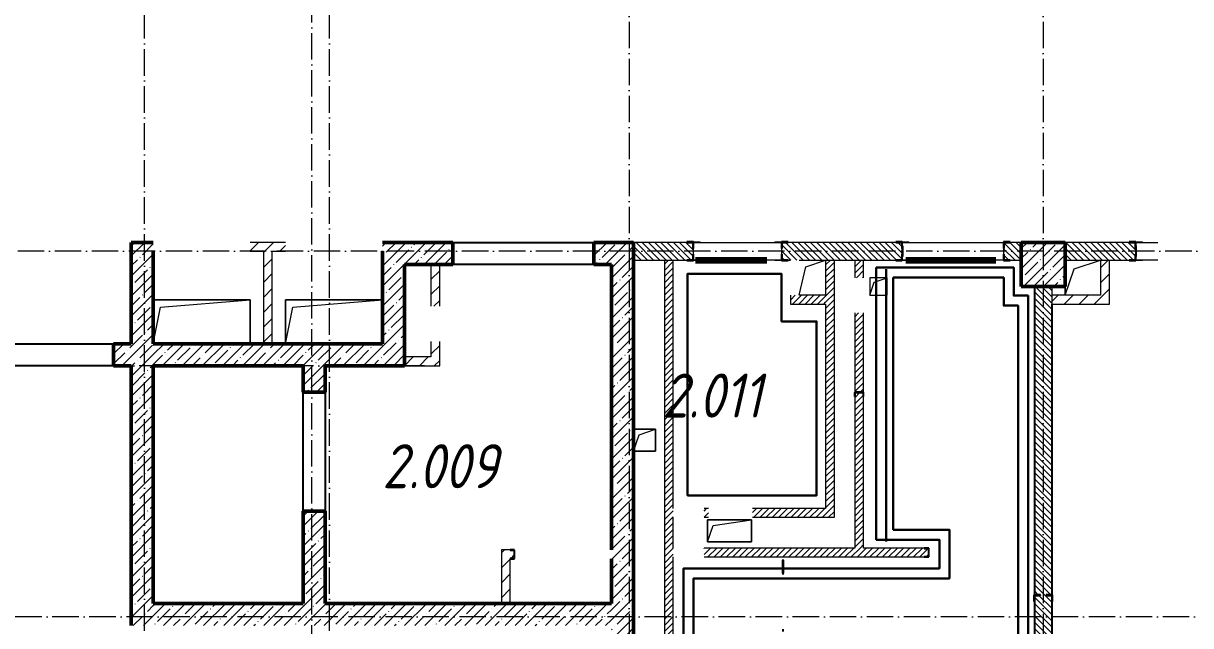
# Model space of a CAD drawing. Header units: millimetres. Extents: x -401725 to 250493, y 305116 to 802890.
# Drawn here: x -9217 to 4031, y 517847 to 524684 of the extents above; entities that cross this region are included whole.
import ezdxf

# ---------------------------------------------------------------- set-up
doc = ezdxf.new("R2010")
doc.units = ezdxf.units.MM
doc.linetypes.add('50_200_ШТРИХ_1Т_ш5_п1_п1_', pattern=[700, 500, -100, 0, -100])
for name, color, linetype, lineweight in [('20.5.2) СТ-8 Замена плитки Дм. монт штук', 200, 'Continuous', 211), ('20.5.4) СТ-11', 62, 'Continuous', 211), ('A-DOOR-OPNG-MCUT', 7, 'Continuous', 35), ('A-FLOR-____-OTLN', 7, 'Continuous', 9), ('A-GENM-____-MCUT', 7, 'Continuous', 25), ('A-GENM-____-OTLN', 7, 'Continuous', 9), ('A-GENM-____-OTLN-1', 7, 'Continuous', 25), ('A-WALL-____-MCUT', 7, 'Continuous', 13), ('A-WALL-____-MCUT-2', 7, 'Continuous', 50), ('A-WALL-____-PATT-1', 7, 'Continuous', 9), ('A-WALL-FNSH-MCUT-1', 7, 'Continuous', 9), ('B2.11)', 212, 'Continuous', 30), ('B2.12)', 4, 'Continuous', 30), ('B2.2.16)', 30, 'Continuous', 30), ('B2.8)', 183, 'Continuous', 30), ('B3.6.3)', 32, 'Continuous', 30), ('I-WALL-____-OTLN', 7, 'Continuous', 9), ('S-COLS-____-MCUT', 7, 'Continuous', 50), ('S-COLS-____-OTLN', 7, 'Continuous', 9), ('S-GRID-____-OTLN-1', 7, '50_200_ШТРИХ_1Т_ш5_п1_п1_', 9), ('Марки помещений', 7, 'Continuous', 9)]:
    doc.layers.add(name, color=color, linetype=linetype, lineweight=lineweight)
doc.layers.add('A-DOOR-____-OTLN-1', color=7, linetype='Continuous', lineweight=9, true_color=0xffffff)
doc.styles.add('ISOCPEUR_I_2', font='isocpeui.ttf', dxfattribs={"width": 0.85, "height": 2.3})
pattern_1 = [(135, (-15591.663, 459015.94), (-35.35534, -35.35534), [])]
pattern_2 = [(45, (-15591.663, 459015.94), (-35.35534, 35.35534), [])]
pattern_3 = [(45, (-15591.66, 459015.94), (-114.04925, 114.04925), []), (45, (-15477.61, 459015.94), (-114.04925, 114.04925), [201.612, -40.322, 3.353, -36.97])]
pattern_4 = [(45, (-15591.66, 459015.94), (-84.85281, 84.85281), [])]

# ---------------------------------------------------------------- blocks, each defined once
blk = doc.blocks.new('BSC_Колонна _Прямоугольная - 500х500-V30-АР1_План отверстий 2 этажа в осях 1-64_Ю-ЯЯ')
at = {"layer": 'S-COLS-____-OTLN'}
h = blk.add_hatch(dxfattribs=at)
h.set_pattern_fill('FP_39', color=256, style=0, pattern_type=2)
h.set_pattern_definition([(45, (-17950, -62931.04), (-114.04925, 114.04925), []), (45, (-17835.95, -62931.04), (-114.04925, 114.04925), [201.613, -40.323, 3.353, -36.97])])
h.paths.add_polyline_path([(-250, -250), (250, -250), (250, 250), (-250, 250)], flags=0)
at = {"layer": 'S-COLS-____-MCUT'}
for p, q in [((250, 250), (-250, 250)), ((-250, 250), (-250, -250)), ((250, -250), (250, 250)), ((-250, -250), (250, -250))]:
    blk.add_line(p, q, dxfattribs=at)
blk = doc.blocks.new('DOR_ДУ_распашная__1Ст_Прямоугольная_ШЕР - Вн_650х2100h_Кабинки С_у-18405741-АР1_План отверстий 2 этажа в осях 1-64_Ю-ЯЯ')
at = {"layer": 'A-DOOR-OPNG-MCUT'}
for p, q in [((-325, -10), (-325, 10)), ((325, 10), (325, -10))]:
    blk.add_line(p, q, dxfattribs=at)
blk = doc.blocks.new('154_Стойка_СКБ_Уголок - СМ-2480_200-28346303-АР1_План отверстий 2 этажа в осях 1-64_Ю-ЯЯ')
at = {"layer": 'A-GENM-____-MCUT'}
for p, q in [((125, 156), (125, 81)), ((200, 156), (125, 156)), ((131, 81), (131, 150)), ((131, 150), (200, 150)), ((200, 150), (200, 156)), ((125, 81), (131, 81)), ((131, 19), (125, 19)), ((125, 19), (125, -56)), ((131, -50), (131, 19)), ((125, -56), (200, -56)), ((200, -50), (131, -50)), ((200, -56), (200, -50))]:
    blk.add_line(p, q, dxfattribs=at)
blk = doc.blocks.new('Стойка_Влож_Полоса боковая - Полоса-V150-АР1_План отверстий 2 этажа в осях 1-64_Ю-ЯЯ')
at = {"layer": 'A-GENM-____-OTLN'}
for p, q in [((-5, 60), (0, 60)), ((-5, -60), (-5, 60)), ((0, 31), (0, -31)), ((0, -60), (-5, -60))]:
    blk.add_line(p, q, dxfattribs=at)
blk = doc.blocks.new('154_Стойка_СКБ_Уголок - СМ-2180_200-28268025-АР1_План отверстий 2 этажа в осях 1-64_Ю-ЯЯ')
at = {"layer": 'A-GENM-____-MCUT'}
for p, q in [((125, 156), (125, 81)), ((200, 156), (125, 156)), ((131, 81), (131, 150)), ((131, 150), (200, 150)), ((200, 150), (200, 156)), ((125, 81), (131, 81)), ((131, 19), (125, 19)), ((125, 19), (125, -56)), ((131, -50), (131, 19)), ((125, -56), (200, -56)), ((200, -50), (131, -50)), ((200, -56), (200, -50))]:
    blk.add_line(p, q, dxfattribs=at)
blk = doc.blocks.new('Стойка_Влож_Полоса боковая - Полоса-28213942-АР1_План отверстий 2 этажа в осях 1-64_Ю-ЯЯ')
at = {"layer": 'A-GENM-____-OTLN'}
for p, q in [((-5, 60), (0, 60)), ((-5, -60), (-5, 60)), ((0, -60), (-5, -60))]:
    blk.add_line(p, q, dxfattribs=at)
blk = doc.blocks.new('Стойка_Влож_Уголок_Опорный - Уголок-28213941-АР1_План отверстий 2 этажа в осях 1-64_Ю-ЯЯ')
at = {"layer": 'A-GENM-____-OTLN'}
for p, q in [((-212, -6), (-212, 0)), ((0, 0), (0, -6)), ((-212, -75), (-212, -6)), ((-212, -6), (-206, -6)), ((-212, -75), (-206, -75)), ((-6, -6), (0, -6)), ((-6, -75), (0, -75)), ((0, -6), (0, -75))]:
    blk.add_line(p, q, dxfattribs=at)
blk = doc.blocks.new('Фахверк_СКБ_Уголок - 200_3960_зеркало-28268689-АР1_План отверстий 2 этажа в осях 1-64_Ю-ЯЯ')
at = {"layer": 'A-GENM-____-MCUT'}
for p, q in [((200, 156), (125, 156)), ((125, 156), (125, 81)), ((131, 81), (131, 150)), ((131, 150), (200, 150)), ((200, 150), (200, 156)), ((125, 81), (131, 81)), ((131, 19), (125, 19)), ((125, 19), (125, -56)), ((131, -50), (131, 19)), ((125, -56), (200, -56)), ((200, -50), (131, -50)), ((200, -56), (200, -50))]:
    blk.add_line(p, q, dxfattribs=at)
blk = doc.blocks.new('154_Фахверк_СКБ_Швеллер - Тип_100_3960-28331862-АР1_План отверстий 2 этажа в осях 1-64_Ю-ЯЯ')
at = {"layer": 'A-GENM-____-MCUT'}
for p, q in [((175, 50), (125, 50)), ((125, 50), (125, -50)), ((128, 47), (175, 47)), ((128, -47), (128, 47)), ((175, 47), (175, 50)), ((125, -50), (175, -50)), ((175, -47), (128, -47)), ((175, -50), (175, -47))]:
    blk.add_line(p, q, dxfattribs=at)
blk = doc.blocks.new('Фахверк_СКБ_Уголок - 200_3550-28267367-АР1_План отверстий 2 этажа в осях 1-64_Ю-ЯЯ')
at = {"layer": 'A-GENM-____-MCUT'}
for p, q in [((200, 156), (125, 156)), ((125, 156), (125, 81)), ((131, 81), (131, 150)), ((131, 150), (200, 150)), ((200, 150), (200, 156)), ((125, 81), (131, 81)), ((131, 19), (125, 19)), ((125, 19), (125, -56)), ((131, -50), (131, 19)), ((125, -56), (200, -56)), ((200, -50), (131, -50)), ((200, -56), (200, -50))]:
    blk.add_line(p, q, dxfattribs=at)
blk = doc.blocks.new('AR_Отверстие прямоугольное _в плите_ - AR_Отверстие прямоугольное _в плите_-30458064-АР1_План отверстий 2 этажа в осях 1-64_Ю-ЯЯ')
at = {"layer": 'A-GENM-____-OTLN'}
for p, q in [((125, 125), (-125, 125)), ((-125, -125), (-63, 63)), ((-63, 63), (125, 125)), ((125, -125), (125, 125)), ((-125, -125), (125, -125))]:
    blk.add_line(p, q, dxfattribs=at)
blk = doc.blocks.new('AR_Отверстие прямоугольное _в плите_ - AR_Отверстие прямоугольное _в плите_-30459257-АР1_План отверстий 2 этажа в осях 1-64_Ю-ЯЯ')
at = {"layer": 'A-GENM-____-OTLN'}
for p, q in [((250, 125), (-250, 125)), ((-250, 125), (-250, -125)), ((-250, -125), (-188, 63)), ((-188, 63), (250, 125)), ((250, -125), (250, 125)), ((-250, -125), (250, -125))]:
    blk.add_line(p, q, dxfattribs=at)
blk = doc.blocks.new('AR_Отверстие прямоугольное _в плите_ - AR_Отверстие прямоугольное _в плите_-30459207-АР1_План отверстий 2 этажа в осях 1-64_Ю-ЯЯ')
at = {"layer": 'A-GENM-____-OTLN'}
for p, q in [((100, 100), (-100, 100)), ((-100, 100), (-100, -100)), ((-100, -100), (-50, 50)), ((-50, 50), (100, 100)), ((100, -100), (100, 100)), ((-100, -100), (100, -100))]:
    blk.add_line(p, q, dxfattribs=at)
blk = doc.blocks.new('AR_Отверстие прямоугольное _в плите_ - AR_Отверстие прямоугольное _в плите_-30459211-АР1_План отверстий 2 этажа в осях 1-64_Ю-ЯЯ')
at = {"layer": 'A-GENM-____-OTLN'}
for p, q in [((-100, 100), (200, 200)), ((-200, -200), (-100, 100)), ((-200, -100), (-200, -200))]:
    blk.add_line(p, q, dxfattribs=at)
blk = doc.blocks.new('AR_Отверстие прямоугольное _в плите_ - AR_Отверстие прямоугольное _в плите_-30552629-АР1_План отверстий 2 этажа в осях 1-64_Ю-ЯЯ')
at = {"layer": 'A-GENM-____-OTLN'}
for p, q in [((-75, 125), (150, 200)), ((-150, -200), (-75, 125))]:
    blk.add_line(p, q, dxfattribs=at)
blk = doc.blocks.new('AR_Отверстие прямоугольное _в плите_ - AR_Отверстие прямоугольное _в плите_-V199-АР1_План отверстий 2 этажа в осях 1-64_Ю-ЯЯ')
at = {"layer": 'A-GENM-____-OTLN'}
for p, q in [((550, 250), (-550, 250)), ((-550, 250), (-550, -250)), ((-550, -250), (-467, 167)), ((-467, 167), (550, 250))]:
    blk.add_line(p, q, dxfattribs=at)
blk = doc.blocks.new('AR_Отверстие прямоугольное _в плите_ - AR_Отверстие прямоугольное _в плите_-V200-АР1_План отверстий 2 этажа в осях 1-64_Ю-ЯЯ')
at = {"layer": 'A-GENM-____-OTLN'}
for p, q in [((550, 250), (-550, 250)), ((-550, -250), (-467, 167)), ((-467, 167), (550, 250)), ((550, -250), (550, 250))]:
    blk.add_line(p, q, dxfattribs=at)
blk = doc.blocks.new('154_Фахверк_СКБ_Швеллер - Тип_100_3960-V204-АР1_План отверстий 2 этажа в осях 1-64_Ю-ЯЯ')
at = {"layer": 'A-GENM-____-MCUT'}
for p, q in [((175, 50), (125, 50)), ((128, 47), (175, 47)), ((128, -47), (128, 47)), ((175, 47), (175, 50)), ((125, -50), (175, -50)), ((175, -47), (128, -47)), ((175, -50), (175, -47))]:
    blk.add_line(p, q, dxfattribs=at)
blk = doc.blocks.new('2этаж')
at = {"layer": 'S-GRID-____-OTLN-1', "color": 251, "ltscale": 0.6, "true_color": 0x636466}
for p, q in [((-7841.7, 511907.5), (-7841.7, 549908.8)), ((-5941.7, 512090.5), (-5941.7, 549908.8)), ((-2341.7, 549908.8), (-2341.7, 511907.5)), ((2358.3, 549908.8), (2358.3, 511907.5)), ((-5741.7, 511907.5), (-5741.7, 549644.2)), ((88482.7, 522097), (-20260.4, 522097)), ((-4662.3, 520797), (-20260.4, 520797)), ((59888.4, 517947), (-20260.4, 517947))]:
    blk.add_line(p, q, dxfattribs=at)

msp = doc.modelspace()

# ---------------------------------------------------------------- hatches: boundary and pattern name
at = {"layer": 'A-WALL-____-PATT-1'}
h = msp.add_hatch(dxfattribs=at)
h.set_pattern_fill('FP_13', color=256, style=0, pattern_type=2)
h.set_pattern_definition(pattern_3)
h.paths.add_polyline_path([(-7991.6634, 517846.983), (-7741.6634, 517846.983), (-7741.6634, 522196.983), (-7991.6634, 522196.983), (-7991.6634, 519469.3575)], flags=0)
h = msp.add_hatch(dxfattribs=at)
h.set_pattern_fill('FP_4', color=256, style=0, pattern_type=2)
h.set_pattern_definition(pattern_4)
h.paths.add_polyline_path([(-6241.6634, 522096.983), (-6241.6634, 522196.983), (-6641.6634, 522196.983), (-6641.6634, 522096.983), (-6391.6634, 522096.983)], flags=0)
h = msp.add_hatch(dxfattribs=at)
h.set_pattern_fill('FP_4', color=256, style=0, pattern_type=2)
h.set_pattern_definition(pattern_4)
h.paths.add_polyline_path([(-6391.6634, 521046.983), (-6391.6634, 522096.983), (-6491.6634, 522096.983), (-6491.6634, 521046.983)], flags=0)
h = msp.add_hatch(dxfattribs=at)
h.set_pattern_fill('FP_13', color=256, style=0, pattern_type=2)
h.set_pattern_definition(pattern_3)
h.paths.add_polyline_path([(-5141.6634, 521046.983), (-4891.6634, 521046.983), (-4891.6634, 522196.983), (-5141.6634, 522196.983), (-5141.6634, 522096.983)], flags=0)
h = msp.add_hatch(dxfattribs=at)
h.set_pattern_fill('FP_13', color=256, style=0, pattern_type=2)
h.set_pattern_definition(pattern_3)
h.paths.add_polyline_path([(-2541.6634, 521946.983), (-2541.6634, 522196.983), (-2741.6634, 522196.983), (-2741.6634, 521946.983)], flags=0)
h.paths.add_polyline_path([(-4341.6634, 521946.983), (-4341.6634, 522196.983), (-4891.6634, 522196.983), (-4891.6634, 521946.983)], flags=0)
h = msp.add_hatch(dxfattribs=at)
h.set_pattern_fill('FP_13', color=256, style=0, pattern_type=2)
h.set_pattern_definition(pattern_3)
h.paths.add_polyline_path([(-2541.6634, 514696.983), (-2291.6634, 514696.983), (-2291.6634, 522196.983), (-2541.6634, 522196.983), (-2541.6634, 516240.5328)], flags=0)
h = msp.add_hatch(dxfattribs=at)
h.set_pattern_fill('FP_6', color=256, style=0, pattern_type=2)
h.set_pattern_definition(pattern_1)
h.paths.add_polyline_path([(1983.3366, 521996.983), (2108.3366, 521996.983), (2108.3366, 522196.983), (1914.3366, 522196.983), (1914.3366, 522127.983), (1908.3366, 522127.983), (1908.3366, 522065.983), (1914.3366, 522065.983), (1914.3366, 521996.983)], flags=0)
h.paths.add_polyline_path([(-1841.6634, 521996.983), (-1617.6634, 521996.983), (-1617.6634, 522065.983), (-1611.6634, 522065.983), (-1611.6634, 522127.983), (-1617.6634, 522127.983), (-1617.6634, 522196.983), (-2291.6634, 522196.983), (-2291.6634, 521996.983), (-1941.6634, 521996.983)], flags=0)
h.paths.add_polyline_path([(-11.6634, 521996.983), (752.3366, 521996.983), (752.3366, 522065.983), (758.3366, 522065.983), (758.3366, 522127.983), (752.3366, 522127.983), (752.3366, 522196.983), (-605.6634, 522196.983), (-605.6634, 522127.983), (-611.6634, 522127.983), (-611.6634, 522065.983), (-605.6634, 522065.983), (-605.6634, 521996.983), (-111.6634, 521996.983)], flags=0)
h = msp.add_hatch(dxfattribs=at)
h.set_pattern_fill('FP_6', color=256, style=0, pattern_type=2)
h.set_pattern_definition(pattern_1)
h.paths.add_polyline_path([(3333.3366, 521996.983), (3402.3366, 521996.983), (3402.3366, 522065.983), (3408.3366, 522065.983), (3408.3366, 522127.983), (3402.3366, 522127.983), (3402.3366, 522196.983), (2608.3366, 522196.983), (2608.3366, 521996.983)], flags=0)
h = msp.add_hatch(dxfattribs=at)
h.set_pattern_fill('FP_5', color=256, style=0, pattern_type=2)
h.set_pattern_definition(pattern_2)
h.paths.add_polyline_path([(-1841.6634, 514446.983), (-1841.6634, 515226.983), (-1941.6634, 515226.983), (-1941.6634, 514446.983)], flags=0)
h.paths.add_polyline_path([(-1941.6634, 515526.983), (-1841.6634, 515526.983), (-1841.6634, 516476.983), (-1844.6634, 516476.983), (-1844.6634, 516523.983), (-1938.6634, 516523.983), (-1938.6634, 516476.983), (-1941.6634, 516476.983), (-1941.6634, 516240.5328)], flags=0)
h.paths.add_polyline_path([(-1891.9026, 516526.983), (-1841.6634, 516526.983), (-1841.6634, 517071.983), (-1941.6634, 517071.983), (-1941.6634, 516526.983), (-1938.6634, 516526.983)], flags=0)
h.paths.add_polyline_path([(-1874.0796, 517271.983), (-1841.6634, 517271.983), (-1841.6634, 521996.983), (-1941.6634, 521996.983), (-1941.6634, 517271.983)], flags=0)
h = msp.add_hatch(dxfattribs=at)
h.set_pattern_fill('FP_5', color=256, style=0, pattern_type=2)
h.set_pattern_definition(pattern_2)
h.paths.add_polyline_path([(-111.6634, 519176.983), (-11.6634, 519176.983), (-11.6634, 521996.983), (-111.6634, 521996.983), (-111.6634, 519469.3575)], flags=0)
h = msp.add_hatch(dxfattribs=at)
h.set_pattern_fill('FP_5', color=256, style=0, pattern_type=2)
h.set_pattern_definition(pattern_2)
h.paths.add_polyline_path([(318.3366, 518726.983), (318.3366, 520446.983), (315.3366, 520446.983), (315.3366, 520493.983), (221.3366, 520493.983), (221.3366, 520446.983), (218.3366, 520446.983), (218.3366, 518726.983), (300.6615, 518726.983)], flags=0)
h.paths.add_polyline_path([(300.6615, 520496.983), (318.3366, 520496.983), (318.3366, 521396.983), (218.3366, 521396.983), (218.3366, 520496.983), (221.3366, 520496.983)], flags=0)
h.paths.add_polyline_path([(318.3366, 521796.983), (318.3366, 521996.983), (218.3366, 521996.983), (218.3366, 521796.983), (300.6615, 521796.983)], flags=0)
h = msp.add_hatch(dxfattribs=at)
h.set_pattern_fill('FP_4', color=256, style=0, pattern_type=2)
h.set_pattern_definition(pattern_4)
h.paths.add_polyline_path([(3108.3366, 521496.983), (3108.3366, 521996.983), (3008.3366, 521996.983), (3008.3366, 521496.983)], flags=0)
h = msp.add_hatch(dxfattribs=at)
h.set_pattern_fill('FP_4', color=256, style=0, pattern_type=2)
h.set_pattern_definition(pattern_4)
h.paths.add_polyline_path([(-4491.6634, 520796.983), (-4491.6634, 521071.983), (-4591.6634, 521071.983), (-4591.6634, 520796.983)], flags=0)
h.paths.add_polyline_path([(-4491.6634, 521471.983), (-4491.6634, 521946.983), (-4591.6634, 521946.983), (-4591.6634, 521471.983), (-4536.9015, 521471.983)], flags=0)
h = msp.add_hatch(dxfattribs=at)
h.set_pattern_fill('FP_6', color=256, style=0, pattern_type=2)
h.set_pattern_definition(pattern_1)
h.paths.add_polyline_path([(2258.3366, 514696.983), (2458.3366, 514696.983), (2458.3366, 518190.983), (2389.3366, 518190.983), (2389.3366, 518196.983), (2458.3366, 518196.983), (2458.3366, 521696.983), (2258.3366, 521696.983), (2258.3366, 518196.983), (2327.3366, 518196.983), (2327.3366, 518190.983), (2258.3366, 518190.983), (2258.3366, 516240.5328)], flags=0)
h = msp.add_hatch(dxfattribs=at)
h.set_pattern_fill('FP_5', color=256, style=0, pattern_type=2)
h.set_pattern_definition(pattern_2)
h.paths.add_polyline_path([(-411.6634, 521496.983), (-411.6634, 521596.983), (-511.6634, 521596.983), (-511.6634, 521496.983)], flags=0)
h = msp.add_hatch(dxfattribs=at)
h.set_pattern_fill('FP_5', color=256, style=0, pattern_type=2)
h.set_pattern_definition(pattern_2)
h.paths.add_polyline_path([(-111.6634, 521496.983), (-111.6634, 521596.983), (-411.6634, 521596.983), (-411.6634, 521496.983)], flags=0)
h = msp.add_hatch(dxfattribs=at)
h.set_pattern_fill('FP_4', color=256, style=0, pattern_type=2)
h.set_pattern_definition(pattern_4)
h.paths.add_polyline_path([(3008.3366, 521496.983), (3008.3366, 521596.983), (2458.3366, 521596.983), (2458.3366, 521496.983)], flags=0)
h = msp.add_hatch(dxfattribs=at)
h.set_pattern_fill('FP_13', color=256, style=0, pattern_type=2)
h.set_pattern_definition(pattern_3)
h.paths.add_polyline_path([(-7991.6634, 520796.983), (-7991.6634, 521046.983), (-8191.6634, 521046.983), (-8191.6634, 520796.983)], flags=0)
h.paths.add_polyline_path([(-10041.6634, 520796.983), (-9791.6634, 520796.983), (-9791.6634, 521046.983), (-10041.6634, 521046.983)], flags=0)
h = msp.add_hatch(dxfattribs=at)
h.set_pattern_fill('FP_13', color=256, style=0, pattern_type=2)
h.set_pattern_definition(pattern_3)
h.paths.add_polyline_path([(-4891.6634, 520796.983), (-4891.6634, 521046.983), (-7741.6634, 521046.983), (-7741.6634, 520796.983), (-5001.8405, 520796.983)], flags=0)
h = msp.add_hatch(dxfattribs=at)
h.set_pattern_fill('FP_4', color=256, style=0, pattern_type=2)
h.set_pattern_definition(pattern_4)
h.paths.add_polyline_path([(-4591.6634, 520796.983), (-4591.6634, 520896.983), (-4891.6634, 520896.983), (-4891.6634, 520796.983)], flags=0)
h = msp.add_hatch(dxfattribs=at)
h.set_pattern_fill('FP_13', color=256, style=0, pattern_type=2)
h.set_pattern_definition(pattern_3)
h.paths.add_polyline_path([(-5791.6634, 518096.983), (-5791.6634, 519146.6355), (-6041.6634, 519146.6355), (-6041.6634, 518096.983)], flags=0)
h.paths.add_polyline_path([(-6041.6634, 520496.6355), (-5791.6634, 520496.6355), (-5791.6634, 520796.983), (-6041.6634, 520796.983)], flags=0)
h = msp.add_hatch(dxfattribs=at)
h.set_pattern_fill('FP_5', color=256, style=0, pattern_type=2)
h.set_pattern_definition(pattern_2)
h.paths.add_polyline_path([(-1466.8391, 519076.983), (-1441.6634, 519076.983), (-1441.6634, 519176.983), (-1491.6634, 519176.983), (-1491.6634, 519076.983)], flags=0)
h.paths.add_polyline_path([(-941.6634, 519076.983), (-11.6634, 519076.983), (-11.6634, 519176.983), (-941.6634, 519176.983), (-941.6634, 519129.0061)], flags=0)
h = msp.add_hatch(dxfattribs=at)
h.set_pattern_fill('FP_4', color=256, style=0, pattern_type=2)
h.set_pattern_definition(pattern_4)
h.paths.add_polyline_path([(-3791.6634, 518606.983), (-3691.6634, 518606.983), (-3691.6634, 518609.983), (-3644.6634, 518611.0699), (-3644.6634, 518703.983), (-3691.6634, 518703.983), (-3691.6634, 518706.983), (-3791.6634, 518706.983), (-3791.6634, 518609.983)], flags=0)
h = msp.add_hatch(dxfattribs=at)
h.set_pattern_fill('FP_5', color=256, style=0, pattern_type=2)
h.set_pattern_definition(pattern_2)
h.paths.add_polyline_path([(-1466.8391, 518626.983), (1008.3366, 518626.983), (1008.3366, 518629.983), (1055.3366, 518629.983), (1055.3366, 518723.983), (1008.3366, 518723.983), (1008.3366, 518726.983), (-1491.6634, 518726.983), (-1491.6634, 518626.983)], flags=0)
h = msp.add_hatch(dxfattribs=at)
h.set_pattern_fill('FP_4', color=256, style=0, pattern_type=2)
h.set_pattern_definition(pattern_4)
h.paths.add_polyline_path([(-3691.6634, 518096.983), (-3691.6634, 518606.983), (-3791.6634, 518606.983), (-3791.6634, 518096.983)], flags=0)
h = msp.add_hatch(dxfattribs=at)
h.set_pattern_fill('FP_13', color=256, style=0, pattern_type=2)
h.set_pattern_definition(pattern_3)
h.paths.add_polyline_path([(-3234.3398, 517846.983), (-2541.6634, 517846.983), (-2541.6634, 518096.983), (-7741.6634, 518096.983), (-7741.6634, 517846.983), (-5001.8405, 517846.983)], flags=0)

# ---------------------------------------------------------------- linework, layer by layer
for p, q in [((-4341.6634, 522196.983), (-2741.6634, 522196.983)), ((-2741.6634, 521946.983), (-4341.6634, 521946.983)), ((-9791.6634, 521046.983), (-8191.6634, 521046.983)), ((-8191.6634, 520796.983), (-9791.6634, 520796.983)), ((-6041.6634, 519146.6355), (-6041.6634, 520496.6355)), ((-5791.6634, 520496.6355), (-5791.6634, 519146.6355))]:
    msp.add_line(p, q)
for points in [[(2258.3366, 521696.983), (2258.3366, 514696.983)], [(2458.3366, 514696.983), (2458.3366, 521496.983)]]:
    msp.add_lwpolyline(points)
at = {"layer": '20.5.2) СТ-8 Замена плитки Дм. монт штук'}
msp.add_lwpolyline([(-1587.723, 521996.983), (-777.3403, 521996.983)], dxfattribs=at)
at = {"layer": '20.5.4) СТ-11'}
msp.add_lwpolyline([(798.8366, 521996.983), (1818.6404, 521996.983)], dxfattribs=at)
at = {"layer": 'A-FLOR-____-OTLN'}
for p, q in [((2608.3366, 521596.983), (2608.3366, 521696.983)), ((-7741.6634, 521546.983), (-6641.6634, 521546.983)), ((-6641.6634, 521546.983), (-6641.6634, 521046.983)), ((-6241.6634, 521546.6355), (-5141.6634, 521546.6355)), ((-6241.6634, 521046.983), (-6241.6634, 521546.6355)), ((-2291.6634, 520076.983), (-2041.6634, 520076.983)), ((-2041.6634, 520076.983), (-2041.6634, 519826.983)), ((-2041.6634, 519826.983), (-2291.6634, 519826.983)), ((-1451.6634, 519046.983), (-951.6634, 519046.983)), ((-1451.6634, 518796.983), (-1451.6634, 519046.983)), ((-951.6634, 519046.983), (-951.6634, 518796.983)), ((-951.6634, 518796.983), (-1451.6634, 518796.983)), ((-6041.6634, 518097.3304), (-7741.6634, 518097.3304))]:
    msp.add_line(p, q, dxfattribs=at)
at = {"layer": 'A-WALL-____-MCUT'}
for p, q in [((-1686.6634, 522196.983), (-2291.6634, 522196.983)), ((-1611.6634, 522065.983), (-1611.6634, 522127.983)), ((-611.6634, 522127.983), (-611.6634, 522065.983)), ((683.3366, 522196.983), (-536.6634, 522196.983)), ((758.3366, 522065.983), (758.3366, 522127.983)), ((1908.3366, 522127.983), (1908.3366, 522065.983)), ((2108.3366, 522196.983), (1983.3366, 522196.983)), ((3333.3366, 522196.983), (2608.3366, 522196.983)), ((-2291.6634, 521996.983), (-1686.6634, 521996.983)), ((-536.6634, 521996.983), (-511.6634, 521996.983)), ((-411.6634, 521996.983), (683.3366, 521996.983)), ((1983.3366, 521996.983), (2108.3366, 521996.983)), ((2608.3366, 521996.983), (3333.3366, 521996.983)), ((2258.3366, 521696.983), (2258.3366, 518196.983)), ((2458.3366, 518196.983), (2458.3366, 521696.983)), ((2258.3366, 518121.983), (2258.3366, 514696.983)), ((2458.3366, 514696.983), (2458.3366, 518121.983))]:
    msp.add_line(p, q, dxfattribs=at)
at = {"layer": 'A-WALL-____-MCUT-2'}
for p, q in [((-7741.6634, 522196.983), (-7991.6634, 522196.983)), ((-7991.6634, 522196.983), (-7991.6634, 521046.983)), ((-7741.6634, 521046.983), (-7741.6634, 522096.983)), ((-4341.6634, 522196.983), (-5141.6634, 522196.983)), ((-5141.6634, 522096.983), (-5141.6634, 521046.983)), ((-4341.6634, 521946.983), (-4341.6634, 522196.983)), ((-2741.6634, 522196.983), (-2741.6634, 521946.983)), ((-2291.6634, 522196.983), (-2741.6634, 522196.983)), ((-2291.6634, 514696.983), (-2291.6634, 522196.983)), ((-4891.6634, 520796.983), (-4891.6634, 521946.983)), ((-4891.6634, 521946.983), (-4341.6634, 521946.983)), ((-2741.6634, 521946.983), (-2541.6634, 521946.983)), ((-2541.6634, 521946.983), (-2541.6634, 518706.983)), ((-7991.6634, 521046.983), (-8191.6634, 521046.983)), ((-8191.6634, 521046.983), (-8191.6634, 520796.983)), ((-5141.6634, 521046.983), (-7741.6634, 521046.983)), ((-8191.6634, 520796.983), (-7991.6634, 520796.983)), ((-7991.6634, 520796.983), (-7991.6634, 517846.983)), ((-7741.6634, 518096.983), (-7741.6634, 520796.983)), ((-7741.6634, 520796.983), (-6041.6634, 520796.983)), ((-6041.6634, 520796.983), (-6041.6634, 520496.6355)), ((-5791.6634, 520496.6355), (-5791.6634, 520796.983)), ((-5791.6634, 520796.983), (-4891.6634, 520796.983)), ((-6041.6634, 520496.6355), (-5791.6634, 520496.6355)), ((-5791.6634, 519146.6355), (-6041.6634, 519146.6355)), ((-6041.6634, 519146.6355), (-6041.6634, 518096.983)), ((-5791.6634, 518096.983), (-5791.6634, 519146.6355)), ((-2541.6634, 518606.983), (-2541.6634, 518096.983)), ((-6041.6634, 518096.983), (-7741.6634, 518096.983)), ((-2541.6634, 518096.983), (-5791.6634, 518096.983))]:
    msp.add_line(p, q, dxfattribs=at)
at = {"layer": 'A-WALL-FNSH-MCUT-1'}
for p, q in [((-6241.6634, 522196.983), (-6641.6634, 522196.983)), ((-6641.6634, 522096.983), (-6491.6634, 522096.983)), ((-6491.6634, 522096.983), (-6491.6634, 521046.983)), ((-6391.6634, 522096.983), (-6241.6634, 522096.983)), ((-6391.6634, 521046.983), (-6391.6634, 522096.983)), ((-1941.6634, 521996.983), (-1941.6634, 517271.983)), ((-1841.6634, 519176.983), (-1841.6634, 521996.983)), ((-111.6634, 521996.983), (-111.6634, 521596.983)), ((-11.6634, 519076.983), (-11.6634, 521996.983)), ((218.3366, 521996.983), (218.3366, 521796.983)), ((318.3366, 521796.983), (318.3366, 521996.983)), ((3008.3366, 521996.983), (3008.3366, 521596.983)), ((3108.3366, 521496.983), (3108.3366, 521996.983)), ((-4591.6634, 521946.983), (-4591.6634, 521471.983)), ((-4491.6634, 521471.983), (-4491.6634, 521946.983)), ((-511.6634, 521596.983), (-511.6634, 521496.983)), ((-111.6634, 521596.983), (-411.6634, 521596.983)), ((3008.3366, 521596.983), (2458.3366, 521596.983)), ((-511.6634, 521496.983), (-111.6634, 521496.983)), ((-111.6634, 521496.983), (-111.6634, 519176.983)), ((2458.3366, 521496.983), (3108.3366, 521496.983)), ((218.3366, 521396.983), (218.3366, 520496.983)), ((318.3366, 520496.983), (318.3366, 521396.983)), ((-4591.6634, 521071.983), (-4591.6634, 520896.983)), ((-4491.6634, 520796.983), (-4491.6634, 521071.983)), ((-4591.6634, 520896.983), (-4891.6634, 520896.983)), ((-4891.6634, 520796.983), (-4491.6634, 520796.983)), ((218.3366, 520446.983), (218.3366, 518726.983)), ((318.3366, 518726.983), (318.3366, 520446.983)), ((-1441.6634, 519176.983), (-1491.6634, 519176.983)), ((-111.6634, 519176.983), (-941.6634, 519176.983)), ((-1841.6634, 518726.983), (-1841.6634, 519076.983)), ((-1491.6634, 519076.983), (-1441.6634, 519076.983)), ((-941.6634, 519076.983), (-11.6634, 519076.983)), ((-3691.6634, 518706.983), (-3791.6634, 518706.983)), ((-3791.6634, 518706.983), (-3791.6634, 518096.983)), ((218.3366, 518726.983), (-1491.6634, 518726.983)), ((1008.3366, 518726.983), (318.3366, 518726.983)), ((-3691.6634, 518096.983), (-3691.6634, 518606.983)), ((-1841.6634, 517271.983), (-1841.6634, 518626.983)), ((-1491.6634, 518626.983), (1008.3366, 518626.983)), ((-586.6634, 518591.983), (-606.6634, 518591.983)), ((-606.6634, 518591.983), (-606.6634, 518441.983)), ((-586.6634, 518441.983), (-586.6634, 518591.983))]:
    msp.add_line(p, q, dxfattribs=at)
at = {"layer": 'B2.11)'}
msp.add_lwpolyline([(461.1618, 521911.7196), (2023.3361, 521911.7196), (2023.3361, 521593.2059), (2186.0043, 521593.2059), (2186.0043, 514812.9123), (1963.6479, 514812.9123), (1963.6479, 514546.983), (-1724.3821, 514546.983), (-1724.3821, 518497.2649), (1178.916, 518497.2649), (1178.916, 518822.3882), (461.1618, 518822.3882)], dxfattribs=at)
at = {"layer": 'B2.12)'}
msp.add_lwpolyline([(575.8796, 518801.8618), (575.8796, 521892.6471)], dxfattribs=at)
at = {"layer": 'B2.2.16)'}
for points in [[(653.8815, 521798.3527), (1909.9692, 521798.3527), (1909.9692, 521479.839), (2072.6374, 521479.839), (2072.6374, 514926.2792), (1850.281, 514926.2792), (1850.281, 514660.3499), (-1611.0152, 514660.3499), (-1611.0152, 518383.898), (1292.2829, 518383.898), (1292.2829, 518935.7551), (653.8815, 518935.7551)], [(653.8815, 518935.7551), (653.8815, 521798.3527)]]:
    msp.add_lwpolyline(points, dxfattribs=at)
at = {"layer": 'B2.8)'}
msp.add_lwpolyline([(-1680.0991, 519355.3153), (-1680.0991, 521840.5226), (-612.4422, 521840.5226), (-612.4422, 521300.6251), (-213.7246, 521300.6251), (-213.7246, 519325.1024), (-1678.163, 519325.1024), (-1680.0991, 519355.3153)], dxfattribs=at)
at = {"layer": 'B3.6.3)'}
msp.add_lwpolyline([(461.1618, 518822.3882), (461.1618, 521911.7196)], dxfattribs=at)
at = {"layer": 'I-WALL-____-OTLN'}
for p, q in [((-1611.6634, 522196.983), (-611.6634, 522196.983)), ((758.3366, 522196.983), (1908.3366, 522196.983)), ((3408.3366, 522196.983), (3658.3366, 522196.983)), ((-611.6634, 521996.983), (-1611.6634, 521996.983)), ((1908.3366, 521996.983), (758.3366, 521996.983)), ((3658.3366, 521996.983), (3408.3366, 521996.983))]:
    msp.add_line(p, q, dxfattribs=at)

# ---------------------------------------------------------------- block references
at = {"color": 18, "true_color": 0x000000}
msp.add_blockref('2этаж', (0, 0), dxfattribs=at)
at = {"layer": 'A-DOOR-____-OTLN-1', "rotation": 90.00000000000007}
msp.add_blockref('DOR_ДУ_распашная__1Ст_Прямоугольная_ШЕР - Вн_650х2100h_Кабинки С_у-18405741-АР1_План отверстий 2 этажа в осях 1-64_Ю-ЯЯ', (-596.6634, 518116.983), dxfattribs=at)
at = {"layer": 'A-GENM-____-OTLN'}
for name, p, rotation in [('Стойка_Влож_Уголок_Опорный - Уголок-28213941-АР1_План отверстий 2 этажа в осях 1-64_Ю-ЯЯ', (-1611.6634, 522202.983), 89.99999999999955), ('Стойка_Влож_Уголок_Опорный - Уголок-28213941-АР1_План отверстий 2 этажа в осях 1-64_Ю-ЯЯ', (-611.6634, 521990.983), 269.9999999999995), ('Стойка_Влож_Уголок_Опорный - Уголок-28213941-АР1_План отверстий 2 этажа в осях 1-64_Ю-ЯЯ', (758.3366, 522202.983), 89.99999999999955), ('Стойка_Влож_Полоса боковая - Полоса-28213942-АР1_План отверстий 2 этажа в осях 1-64_Ю-ЯЯ', (758.3366, 522096.983), 180), ('Стойка_Влож_Уголок_Опорный - Уголок-28213941-АР1_План отверстий 2 этажа в осях 1-64_Ю-ЯЯ', (3408.3366, 522202.983), 89.99999999999955), ('Стойка_Влож_Полоса боковая - Полоса-V150-АР1_План отверстий 2 этажа в осях 1-64_Ю-ЯЯ', (3408.3366, 522096.983), 180)]:
    msp.add_blockref(name, p, dxfattribs=dict(at, rotation=rotation))
for name, p in [('AR_Отверстие прямоугольное _в плите_ - AR_Отверстие прямоугольное _в плите_-30552629-АР1_План отверстий 2 этажа в осях 1-64_Ю-ЯЯ', (-261.6634, 521796.983)), ('AR_Отверстие прямоугольное _в плите_ - AR_Отверстие прямоугольное _в плите_-30459211-АР1_План отверстий 2 этажа в осях 1-64_Ю-ЯЯ', (2808.3366, 521796.983)), ('AR_Отверстие прямоугольное _в плите_ - AR_Отверстие прямоугольное _в плите_-30459207-АР1_План отверстий 2 этажа в осях 1-64_Ю-ЯЯ', (488.3366, 521696.983)), ('AR_Отверстие прямоугольное _в плите_ - AR_Отверстие прямоугольное _в плите_-V200-АР1_План отверстий 2 этажа в осях 1-64_Ю-ЯЯ', (-7191.6634, 521296.983)), ('AR_Отверстие прямоугольное _в плите_ - AR_Отверстие прямоугольное _в плите_-V199-АР1_План отверстий 2 этажа в осях 1-64_Ю-ЯЯ', (-5691.6634, 521296.6355)), ('AR_Отверстие прямоугольное _в плите_ - AR_Отверстие прямоугольное _в плите_-30458064-АР1_План отверстий 2 этажа в осях 1-64_Ю-ЯЯ', (-2166.6634, 519951.983)), ('AR_Отверстие прямоугольное _в плите_ - AR_Отверстие прямоугольное _в плите_-30459257-АР1_План отверстий 2 этажа в осях 1-64_Ю-ЯЯ', (-1201.6634, 518921.983))]:
    msp.add_blockref(name, p, dxfattribs=at)
at = {"layer": 'A-GENM-____-OTLN-1'}
for name, p, rotation in [('154_Стойка_СКБ_Уголок - СМ-2180_200-28268025-АР1_План отверстий 2 этажа в осях 1-64_Ю-ЯЯ', (-1486.6634, 522146.983), 180), ('154_Стойка_СКБ_Уголок - СМ-2180_200-28268025-АР1_План отверстий 2 этажа в осях 1-64_Ю-ЯЯ', (883.3366, 522146.983), 180), ('154_Стойка_СКБ_Уголок - СМ-2480_200-28346303-АР1_План отверстий 2 этажа в осях 1-64_Ю-ЯЯ', (3533.3366, 522146.983), 180), ('154_Фахверк_СКБ_Швеллер - Тип_100_3960-28331862-АР1_План отверстий 2 этажа в осях 1-64_Ю-ЯЯ', (268.3366, 520621.983), 270.0000000000001), ('154_Фахверк_СКБ_Швеллер - Тип_100_3960-V204-АР1_План отверстий 2 этажа в осях 1-64_Ю-ЯЯ', (-3516.6634, 518656.983), 180), ('154_Фахверк_СКБ_Швеллер - Тип_100_3960-28331862-АР1_План отверстий 2 этажа в осях 1-64_Ю-ЯЯ', (1183.3366, 518676.983), 180), ('Фахверк_СКБ_Уголок - 200_3550-28267367-АР1_План отверстий 2 этажа в осях 1-64_Ю-ЯЯ', (2308.3366, 518321.983), 269.9999999999999)]:
    msp.add_blockref(name, p, dxfattribs=dict(at, rotation=rotation))
for name, p in [('154_Стойка_СКБ_Уголок - СМ-2180_200-28268025-АР1_План отверстий 2 этажа в осях 1-64_Ю-ЯЯ', (-736.6634, 522046.983)), ('Фахверк_СКБ_Уголок - 200_3960_зеркало-28268689-АР1_План отверстий 2 этажа в осях 1-64_Ю-ЯЯ', (1783.3366, 522046.983))]:
    msp.add_blockref(name, p, dxfattribs=at)
at = {"layer": 'S-COLS-____-OTLN'}
msp.add_blockref('BSC_Колонна _Прямоугольная - 500х500-V30-АР1_План отверстий 2 этажа в осях 1-64_Ю-ЯЯ', (2358.3366, 521946.983), dxfattribs=at)

# ---------------------------------------------------------------- texts
at = {"layer": 'Марки помещений', "char_height": 500, "attachment_point": 1, "style": 'ISOCPEUR_I_2'}
for s, insert, width in [('2.011', (-1966.3328, 520709.275), 689.45125), ('2.009', (-5143.7375, 519907.3705), 785.65375)]:
    msp.add_mtext(s, dxfattribs=dict(at, insert=insert, width=width))

doc.saveas('drawing.dxf')
